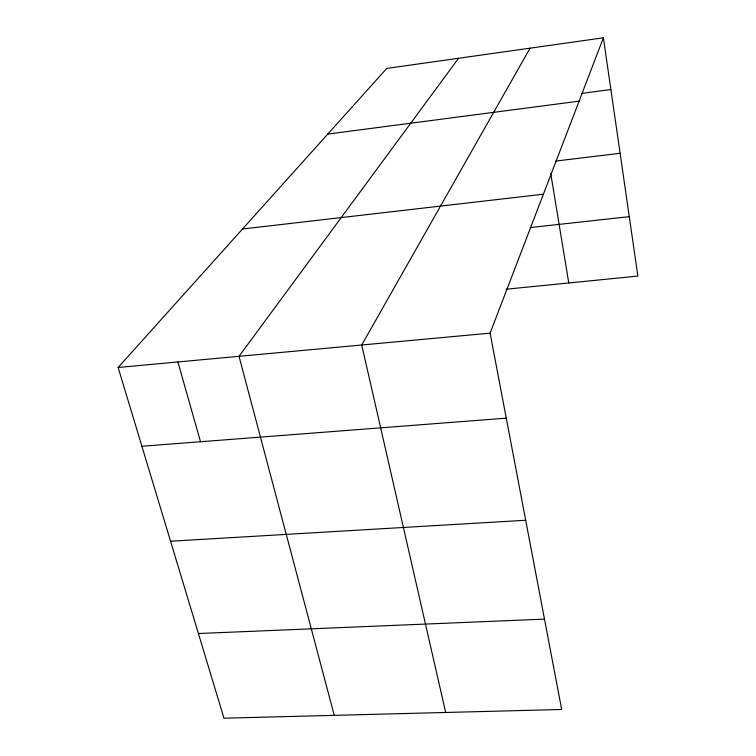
<?xml version="1.0" encoding="UTF-8"?>
<svg xmlns="http://www.w3.org/2000/svg" width="756" height="756" viewBox="0 0 756 756"><rect width="100%" height="100%" fill="white"/><g stroke="black" fill="none" stroke-linecap="round" stroke-linejoin="round"><path stroke-width="1.13" d="M490.105 333.15L603.401 37.8L386.751 68.427L118.125 367.482L223.965 718.2L561.689 709.478L490.105 333.15L118.125 367.482M530.069 48.167L361.727 345.001L445.681 712.473M458.571 58.269L239.019 356.322L334.256 715.346M581.685 93.423L610.886 89.558M327.783 134.077L579.096 101.153M555.83 161.066L620.109 153.279M242.525 228.992L543.403 194.207M530.098 227.575L629.275 216.66M505.953 289.236L637.875 276.082L603.401 37.8M141.901 446.257L506.274 418.153M170.554 541.22L525.694 520.251M198.412 633.528L544.5 619.117M177.896 361.963L200.52 441.74M550.727 173.483L568.777 282.971"/></g></svg>
